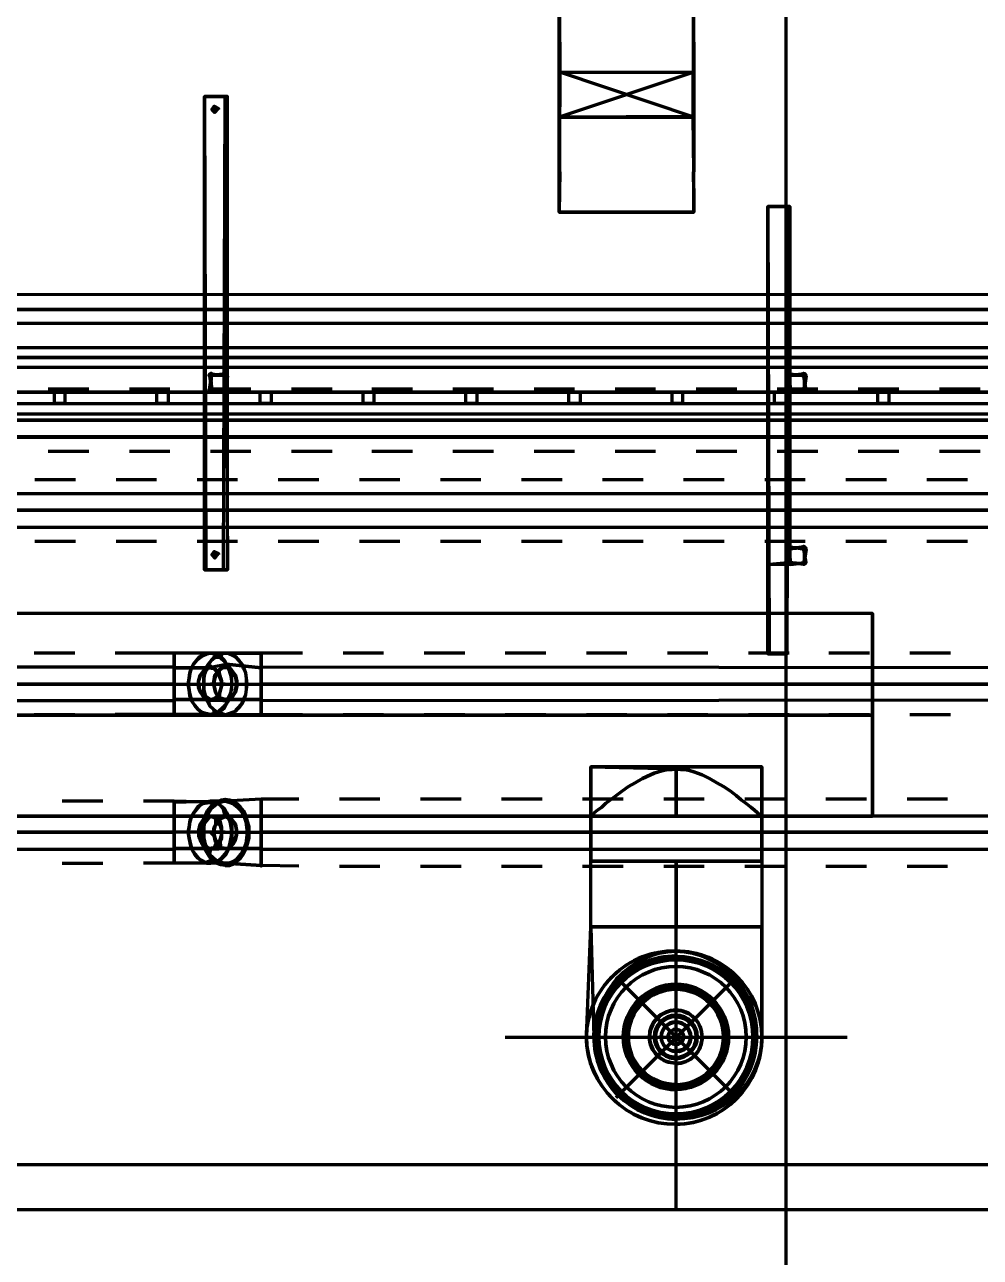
# Model space of a CAD drawing. Extents: x 0 to 1153, y 0 to 816.
# Drawn here: x 434.04 to 447.76, y 555.69 to 573.39 of the extents above; entities that cross this region are included whole.
import ezdxf

# ---------------------------------------------------------------- set-up
doc = ezdxf.new("R2010")
doc.units = 0
doc.header["$MEASUREMENT"] = 0
for name, color, linetype in [('Arch', 7, 'Continuous'), ('EQUIPMENTS', 7, 'Continuous'), ('Hatch', 7, 'Continuous'), ('HVAC', 7, 'Continuous'), ('PIPE', 7, 'Continuous')]:
    doc.layers.add(name, color=color, linetype=linetype)

msp = doc.modelspace()

# ---------------------------------------------------------------- linework, layer by layer
at = {"layer": 'Arch', "color": 11, "linetype": 'Continuous', "lineweight": 211}
msp.add_line((444.976, 361.77), (444.976, 717.391), dxfattribs=at)
at = {"layer": 'EQUIPMENTS', "color": 251, "linetype": 'Continuous', "lineweight": 211}
for p, q in [((645.329, 557.022), (113.961, 557.022)), ((645.329, 556.376), (113.961, 556.376))]:
    msp.add_line(p, q, dxfattribs=at)
at = {"layer": 'Hatch', "color": 5, "linetype": 'Continuous', "lineweight": 211}
msp.add_line((477.414, 567.796), (113.961, 567.796), dxfattribs=at)
for points in [[(441.727, 572.707), (441.717, 572.061), (443.653, 572.061), (443.653, 572.707), (443.653, 572.061), (441.717, 572.061), (441.727, 572.707), (441.717, 572.061), (443.643, 572.071), (441.717, 572.061), (441.727, 572.707), (441.717, 572.061), (443.643, 572.071), (443.653, 572.707), (443.653, 572.061), (441.727, 572.707), (441.717, 573.871), (441.717, 572.061), (441.717, 574.453), (441.727, 572.707), (443.653, 572.707), (443.643, 573.871), (443.653, 572.061), (443.643, 574.453), (443.653, 572.707), (443.653, 571.278), (443.643, 572.071), (441.717, 572.061), (441.717, 571.278), (441.727, 572.707), (441.717, 570.696), (441.717, 572.061), (443.643, 572.071), (443.653, 570.696), (443.653, 572.707), (441.717, 572.061)], [(443.643, 572.071), (443.643, 572.707), (443.643, 572.707)], [(441.727, 571.278), (441.717, 570.696), (441.717, 571.278)], [(443.643, 571.278), (443.653, 570.696), (443.653, 571.278)], [(441.717, 570.696), (443.653, 570.696), (441.717, 570.696)]]:
    msp.add_lwpolyline(points, dxfattribs=at)
at = {"layer": 'Hatch', "color": 3, "linetype": 'Continuous', "lineweight": 211}
for points in [[(436.901, 565.563), (436.626, 565.563), (436.954, 565.563), (436.626, 565.563), (436.901, 565.563), (436.922, 572.357), (436.954, 565.563), (436.954, 572.357), (436.626, 572.357), (436.626, 565.563), (436.626, 572.357), (436.647, 565.563)], [(436.901, 572.357), (436.626, 572.357), (436.901, 572.357), (436.954, 572.357), (436.647, 572.357)], [(436.732, 572.172), (436.764, 572.217), (436.825, 572.187), (436.732, 572.172), (436.776, 572.125), (436.825, 572.187), (436.732, 572.172), (436.764, 572.217), (436.825, 572.187), (436.827, 572.176)], [(444.987, 564.356), (444.712, 564.356), (444.987, 564.356), (444.712, 564.356), (444.987, 564.356), (445.008, 570.78), (444.987, 564.356), (445.029, 570.78), (445.029, 565.637), (444.733, 565.637), (444.712, 570.78), (444.712, 565.637), (444.712, 570.78), (444.712, 564.356), (444.712, 570.78), (444.733, 564.356)], [(436.732, 565.78), (436.764, 565.825), (436.825, 565.795), (436.732, 565.78), (436.776, 565.732), (436.825, 565.795), (436.732, 565.78), (436.764, 565.825), (436.825, 565.795), (436.827, 565.784)], [(444.733, 565.637), (444.998, 565.665), (444.733, 565.637), (444.998, 565.665), (444.998, 565.665)]]:
    msp.add_lwpolyline(points, dxfattribs=at)
for points in [[(444.987, 570.78), (444.733, 570.78), (445.008, 570.78), (445.029, 570.78), (444.712, 570.78), (444.987, 570.78), (444.733, 570.78), (445.008, 570.78), (445.029, 570.78), (444.712, 570.78), (445.008, 570.78), (445.008, 565.637)], [(436.711, 568.351), (436.723, 568.367), (436.725, 568.367), (436.69, 568.351), (436.697, 568.373), (436.718, 568.387), (436.724, 568.388), (436.711, 568.351), (436.714, 568.361), (436.723, 568.367), (436.725, 568.367), (436.69, 568.351), (436.697, 568.373), (436.727, 568.388)], [(436.917, 568.367), (436.932, 568.356), (436.933, 568.353), (436.917, 568.388), (436.939, 568.381), (436.953, 568.36), (436.954, 568.354), (436.917, 568.367), (436.926, 568.364), (436.932, 568.356), (436.933, 568.353), (436.917, 568.388), (436.939, 568.381), (436.953, 568.36), (436.954, 568.354), (436.711, 568.346), (436.732, 568.134), (436.944, 568.145), (436.954, 568.346), (436.922, 568.113), (436.7, 568.145), (436.732, 568.378), (436.944, 568.346), (436.922, 568.134), (436.711, 568.145), (436.732, 568.357), (436.922, 568.378), (436.7, 568.346), (436.732, 568.113), (436.954, 568.145)], [(445.225, 568.367), (445.24, 568.356), (445.241, 568.353), (445.225, 568.388), (445.247, 568.381), (445.261, 568.36), (445.262, 568.354), (445.225, 568.367), (445.234, 568.364), (445.24, 568.356), (445.241, 568.353), (445.225, 568.388), (445.247, 568.381), (445.261, 568.36), (445.262, 568.354), (445.019, 568.346), (445.04, 568.134), (445.241, 568.145), (445.262, 568.346), (445.23, 568.113), (444.997, 568.145), (445.04, 568.378), (445.241, 568.346), (445.23, 568.134), (445.019, 568.145), (445.04, 568.357), (445.23, 568.378), (444.997, 568.346), (445.04, 568.113), (445.262, 568.145)], [(445.019, 568.351), (445.031, 568.367), (445.033, 568.367), (444.997, 568.351), (445.005, 568.373), (445.026, 568.387), (445.031, 568.388), (445.019, 568.351), (445.022, 568.361), (445.031, 568.367), (445.033, 568.367), (444.997, 568.351), (445.005, 568.373), (445.034, 568.388)], [(436.727, 568.134), (436.711, 568.145), (436.711, 568.149), (436.727, 568.113), (436.705, 568.12), (436.691, 568.139), (436.69, 568.147), (436.727, 568.134), (436.717, 568.138), (436.711, 568.145), (436.711, 568.149), (436.727, 568.113), (436.705, 568.12), (436.69, 568.15)], [(436.933, 568.15), (436.922, 568.135), (436.918, 568.135), (436.954, 568.15), (436.947, 568.129), (436.926, 568.114), (436.92, 568.113), (436.933, 568.15), (436.93, 568.141), (436.922, 568.135), (436.918, 568.135), (436.954, 568.15), (436.947, 568.129), (436.917, 568.113)], [(445.034, 568.134), (445.019, 568.147), (445.019, 568.149), (445.034, 568.113), (445.013, 568.12), (444.999, 568.139), (444.998, 568.147), (445.034, 568.134), (445.025, 568.138), (445.019, 568.147), (445.019, 568.149), (445.034, 568.113), (445.013, 568.12), (444.997, 568.15)], [(445.241, 568.15), (445.229, 568.135), (445.226, 568.135), (445.262, 568.15), (445.255, 568.129), (445.234, 568.114), (445.228, 568.113), (445.241, 568.15), (445.238, 568.141), (445.229, 568.135), (445.226, 568.135), (445.262, 568.15), (445.255, 568.129), (445.225, 568.113)], [(445.225, 565.88), (445.24, 565.869), (445.241, 565.866), (445.225, 565.901), (445.247, 565.894), (445.26, 565.876), (445.262, 565.867), (445.225, 565.88), (445.234, 565.877), (445.24, 565.869), (445.241, 565.866), (445.225, 565.901), (445.247, 565.894), (445.26, 565.876), (445.262, 565.867), (445.23, 565.88), (445.019, 565.859), (445.04, 565.647), (445.241, 565.669), (445.262, 565.859), (445.23, 565.637), (444.997, 565.669), (445.04, 565.891), (445.241, 565.859), (445.23, 565.647), (445.019, 565.669), (445.04, 565.88), (445.23, 565.891), (444.997, 565.859), (445.04, 565.637), (445.262, 565.669)], [(445.019, 565.864), (445.031, 565.88), (445.033, 565.88), (444.997, 565.864), (445.005, 565.886), (445.026, 565.9), (445.031, 565.901), (445.019, 565.864), (445.022, 565.874), (445.031, 565.88), (445.033, 565.88), (444.997, 565.864), (445.005, 565.886), (445.034, 565.901)], [(445.241, 565.674), (445.229, 565.658), (445.226, 565.658), (445.262, 565.674), (445.255, 565.652), (445.234, 565.638), (445.228, 565.637), (445.241, 565.674), (445.238, 565.664), (445.229, 565.658), (445.226, 565.658), (445.262, 565.674), (445.255, 565.652), (445.225, 565.637)]]:
    msp.add_lwpolyline(points, close=True, dxfattribs=at)
at = {"layer": 'Hatch', "color": 5, "linetype": 'Continuous', "lineweight": 211}
for points in [[(113.961, 568.113), (477.414, 568.113), (477.414, 567.468), (477.414, 568.113), (477.414, 567.468), (113.961, 567.468), (477.414, 567.468), (477.414, 568.113), (113.961, 568.113), (477.414, 568.113)], [(434.467, 567.955), (434.626, 567.955), (434.626, 568.113), (434.467, 568.113), (434.467, 567.955), (434.626, 567.955), (434.626, 568.113), (434.467, 568.113)], [(435.938, 567.955), (436.107, 567.955), (436.107, 568.113), (435.938, 568.113), (435.938, 567.955), (436.107, 567.955), (436.107, 568.113), (435.938, 568.113)], [(437.42, 567.955), (437.589, 567.955), (437.589, 568.113), (437.42, 568.113), (437.42, 567.955), (437.589, 567.955), (437.589, 568.113), (437.42, 568.113)], [(438.901, 567.955), (439.06, 567.955), (439.06, 568.113), (438.901, 568.113), (438.901, 567.955), (439.06, 567.955), (439.06, 568.113), (438.901, 568.113)], [(440.372, 567.955), (440.542, 567.955), (440.542, 568.113), (440.372, 568.113), (440.372, 567.955), (440.542, 567.955), (440.542, 568.113), (440.372, 568.113)], [(441.854, 567.955), (442.024, 567.955), (442.024, 568.113), (441.854, 568.113), (441.854, 567.955), (442.024, 567.955), (442.024, 568.113), (441.854, 568.113)], [(443.336, 567.955), (443.495, 567.955), (443.495, 568.113), (443.336, 568.113), (443.336, 567.955), (443.495, 567.955), (443.495, 568.113), (443.336, 568.113)], [(444.807, 567.955), (444.976, 567.955), (444.976, 568.113), (444.807, 568.113), (444.807, 567.955), (444.976, 567.955), (444.976, 568.113), (444.807, 568.113)], [(446.289, 567.955), (446.458, 567.955), (446.458, 568.113), (446.289, 568.113), (446.289, 567.955), (446.458, 567.955), (446.458, 568.113), (446.289, 568.113)], [(477.414, 567.468), (478.388, 567.468), (477.414, 567.468), (477.414, 567.637), (477.414, 567.468), (113.961, 567.468)]]:
    msp.add_lwpolyline(points, close=True, dxfattribs=at)
for p in [(441.717, 572.707), (441.727, 572.707), (443.643, 572.707), (443.653, 572.707), (441.727, 572.071), (443.643, 572.071), (441.717, 572.061), (443.653, 572.061)]:
    msp.add_point(p, dxfattribs=at)
at = {"layer": 'HVAC', "color": 6, "linetype": 'Continuous', "lineweight": 211}
for p, q in [((443.399, 556.398), (443.399, 561.308)), ((442.531, 559.721), (444.267, 557.985)), ((444.267, 559.721), (442.531, 557.985)), ((440.944, 558.853), (445.855, 558.853))]:
    msp.add_line(p, q, dxfattribs=at)
for points in [[(446.215, 564.938), (446.215, 562.028), (446.215, 564.938), (391.118, 564.938), (387.234, 565.256), (337.968, 565.256), (337.968, 561.7), (387.234, 561.7), (391.118, 562.028), (446.215, 562.028)], [(446.215, 563.478), (391.118, 563.478), (446.215, 563.478)], [(443.399, 562.737), (443.399, 562.028), (443.399, 562.737)], [(444.627, 562.028), (444.563, 562.081), (444.521, 562.113)], [(443.399, 558.853), (443.399, 560.44)], [(443.696, 558.858), (443.692, 558.809), (443.695, 558.833)]]:
    msp.add_lwpolyline(points, dxfattribs=at)
for points in [[(442.108, 558.858, 0.414207), (443.394, 557.604, -0.414197), (442.108, 558.858, -0.414202), (443.394, 560.091, 0.414198), (442.108, 558.858, 0.414212), (443.394, 557.604, 0.414219), (444.627, 558.858, 0.41422), (443.394, 560.091, -0.414202), (444.627, 558.858, -0.414207), (443.394, 557.604, 0.414211), (444.627, 558.858, 0.414212), (443.394, 560.091, 0.414214), (442.108, 558.858), (442.172, 560.44), (442.214, 558.858, -0.414203), (443.394, 560.017, 0.414217), (442.214, 558.858, 0.414222), (443.394, 557.678, -0.414222), (442.235, 558.858, 0.414229), (443.394, 557.742, -0.414231), (442.278, 558.858, -0.414218), (443.394, 559.964, 0.414207), (442.288, 558.858, 0.414207), (443.394, 557.731, -0.414212), (442.267, 558.858, -0.4142), (443.394, 559.964, 0.414207), (442.288, 558.858, 0.414207), (443.394, 557.752, -0.414207), (442.288, 558.858, -0.414207), (443.394, 559.964, -0.414207), (444.5, 558.858, -0.414207), (443.394, 557.752, -0.414207), (442.288, 558.858, -0.414207), (443.394, 559.964, 0.414207), (442.288, 558.858, 0.414207), (443.394, 557.752, 0.414207), (444.5, 558.858, 0.414207), (443.394, 559.985, -0.414201), (444.521, 558.858, -0.414214), (443.394, 557.71, -0.414234), (442.246, 558.858, -0.414207), (443.394, 560.091, -0.414176), (444.553, 558.858, 0.414211), (443.394, 560.091, -0.414176), (444.627, 558.858, -0.414195), (443.394, 557.678, 0.414195), (444.553, 558.858, -0.414223), (443.394, 557.742, 0.414224), (444.511, 558.858, 0.414212), (443.394, 559.964, -0.414207), (444.5, 558.858, -0.414207), (443.394, 557.731, 0.414214), (444.521, 558.858, 0.414201), (443.394, 559.964, -0.414207), (444.5, 558.858, -0.414207), (443.394, 557.752, 0.414207), (444.5, 558.858, 0.414207), (443.394, 559.964, -0.414207), (444.5, 558.858, -0.414207), (443.394, 557.71, 0.414207), (444.542, 558.858, 0.41418), (443.394, 560.091, 0.414203), (442.108, 558.858), (442.172, 560.44), (442.172, 561.382), (442.172, 562.028), (442.172, 562.737), (442.172, 562.028), (442.172, 561.382), (442.172, 562.028), (442.172, 562.737), (442.172, 562.028), (444.627, 562.028), (444.627, 562.737), (444.627, 562.028), (444.627, 561.382), (444.627, 560.44), (444.627, 558.858, -0.414218), (443.394, 557.604, -0.41423), (442.108, 558.858, -0.414218), (443.394, 560.091, -0.414205), (444.627, 558.858, -0.414218), (443.394, 557.604, -0.41423), (442.108, 558.858, -0.414218), (443.394, 560.091, -0.414205), (444.627, 558.858), (444.627, 560.44), (444.627, 558.858, -0.414218), (443.394, 557.604, -0.41423), (442.108, 558.858, -0.414218), (443.394, 560.091, -0.414205), (444.627, 558.858, -0.414218), (443.394, 557.604, -0.41423), (442.108, 558.858, -0.414218), (443.394, 560.091, -0.414205), (444.627, 558.858)], [(443.394, 558.652), (443.329, 558.662), (443.272, 558.692), (443.227, 558.736), (443.198, 558.793), (443.188, 558.858), (443.198, 558.923), (443.227, 558.98), (443.272, 559.025), (443.329, 559.054), (443.394, 559.075), (443.459, 559.054), (443.516, 559.025), (443.569, 558.967), (443.611, 558.858), (443.584, 558.778), (443.551, 558.724), (443.489, 558.675), (443.394, 558.652), (443.489, 558.675), (443.551, 558.724), (443.584, 558.778), (443.611, 558.858), (443.6, 558.79), (443.569, 558.73), (443.508, 558.674), (443.446, 558.648), (443.394, 558.652), (443.446, 558.648), (443.508, 558.674), (443.569, 558.73), (443.6, 558.79), (443.611, 558.858), (443.611, 558.858), (443.569, 558.967), (443.516, 559.025), (443.459, 559.054), (443.394, 559.075, 0.414159), (443.178, 558.858, 0.41416), (443.394, 558.652), (443.478, 558.658), (443.535, 558.693), (443.578, 558.744), (443.611, 558.858), (443.611, 558.858, 0.414158), (443.394, 559.075)]]:
    msp.add_lwpolyline(points, format="xyb", dxfattribs=at)
for points in [[(443.399, 561.382), (444.627, 561.382), (442.172, 561.382), (443.399, 561.382), (444.627, 561.382), (442.172, 561.382), (443.399, 561.382), (444.627, 561.382), (442.172, 561.382), (444.627, 561.382), (444.627, 562.028), (444.627, 562.737), (444.627, 562.028), (444.627, 561.382), (442.172, 561.382), (443.399, 561.382), (443.399, 560.44)], [(444.627, 562.737), (442.172, 562.737), (443.399, 562.737), (444.627, 562.737), (442.172, 562.737), (443.399, 562.737), (444.627, 562.737), (442.172, 562.737), (443.399, 562.705), (443.336, 562.695), (443.272, 562.695), (443.209, 562.684), (443.145, 562.663), (443.082, 562.642), (443.029, 562.621), (442.913, 562.568), (442.807, 562.504), (442.711, 562.451), (442.627, 562.388), (442.457, 562.261), (442.383, 562.208), (442.33, 562.155), (442.267, 562.113), (442.225, 562.081), (442.214, 562.06), (442.172, 562.028), (442.214, 562.06), (442.225, 562.081), (442.267, 562.113), (442.33, 562.155), (442.383, 562.208), (442.457, 562.261), (442.627, 562.388), (442.711, 562.451), (442.807, 562.504), (442.913, 562.568), (443.029, 562.621), (443.082, 562.642), (443.145, 562.663), (443.209, 562.684), (443.272, 562.695), (443.336, 562.695), (443.399, 562.705), (443.463, 562.695), (443.526, 562.695), (443.59, 562.684), (443.653, 562.663), (443.706, 562.642), (443.77, 562.621), (443.876, 562.568), (443.981, 562.504), (444.077, 562.451), (444.172, 562.388), (444.257, 562.324), (444.331, 562.261), (444.405, 562.208), (444.468, 562.155), (444.521, 562.113), (444.563, 562.081), (444.616, 562.028), (444.616, 562.028), (444.521, 562.113), (444.468, 562.155), (444.405, 562.208), (444.331, 562.261), (444.257, 562.324), (444.172, 562.388), (444.077, 562.451), (443.981, 562.504), (443.876, 562.568), (443.77, 562.621), (443.706, 562.642), (443.653, 562.663), (443.59, 562.684), (443.526, 562.695), (443.463, 562.695), (443.399, 562.737), (444.627, 562.737), (442.172, 562.737), (443.399, 562.737)], [(442.172, 560.44), (444.627, 560.44), (442.172, 560.44), (444.627, 560.44), (442.172, 560.44), (444.627, 560.44), (442.172, 560.44), (444.627, 560.44)], [(443.394, 558.747), (443.343, 558.759), (443.304, 558.793), (443.284, 558.84), (443.289, 558.893), (443.315, 558.937), (443.359, 558.964), (443.412, 558.968), (443.46, 558.948), (443.496, 558.901), (443.505, 558.849), (443.484, 558.793), (443.445, 558.759), (443.403, 558.747), (443.429, 558.753), (443.484, 558.793), (443.505, 558.849), (443.496, 558.901), (443.445, 558.957), (443.394, 558.969), (443.445, 558.957), (443.484, 558.924), (443.504, 558.876), (443.499, 558.823), (443.473, 558.78), (443.429, 558.753), (443.376, 558.749), (443.328, 558.768), (443.292, 558.815), (443.283, 558.867), (443.304, 558.924), (443.343, 558.957), (443.385, 558.969), (443.359, 558.964), (443.304, 558.924), (443.283, 558.867), (443.292, 558.815), (443.343, 558.759), (443.394, 558.747), (443.343, 558.759), (443.304, 558.793), (443.284, 558.84), (443.289, 558.893), (443.315, 558.937), (443.359, 558.964), (443.412, 558.968), (443.46, 558.948), (443.493, 558.909), (443.505, 558.858), (443.493, 558.807), (443.46, 558.768), (443.412, 558.749), (443.359, 558.753), (443.315, 558.78), (443.289, 558.823), (443.284, 558.876), (443.304, 558.924), (443.343, 558.957), (443.394, 558.969), (443.445, 558.957), (443.484, 558.924), (443.504, 558.876), (443.499, 558.823), (443.473, 558.78), (443.394, 558.747)]]:
    msp.add_lwpolyline(points, close=True, dxfattribs=at)
for points in [[(442.288, 558.858, 0.414207), (443.394, 557.752, 0.414207), (444.5, 558.858, 0.414207), (443.394, 559.964, 0.414207), (442.288, 558.858, 0.414207), (443.394, 557.731, -0.414212), (442.288, 558.858, -0.414207), (443.394, 559.985, 0.4142)], [(442.383, 558.858, 0.414206), (443.394, 557.847, -0.414206), (442.383, 558.858, -0.414206), (443.394, 559.869, 0.414206)], [(444.405, 558.858, 0.414206), (443.394, 559.869, -0.414206), (444.405, 558.858, -0.414206), (443.394, 557.847, 0.414206)], [(442.637, 558.858, 0.414274), (443.394, 558.101, -0.414274), (442.637, 558.858, -0.414245), (443.394, 559.615, 0.414245)], [(444.087, 558.858, 0.414172), (443.394, 559.551, 0.414204), (442.701, 558.858, 0.414224), (443.394, 558.165, 0.414192), (444.108, 558.858, 0.414205), (443.394, 559.573, 0.414205), (442.68, 558.858, 0.414236), (443.394, 558.144, -0.414236), (442.68, 558.858, -0.414205), (443.394, 559.562, 0.414209), (442.69, 558.858, 0.414209), (443.394, 558.176, 0.414244), (444.077, 558.858, 0.414247), (443.394, 559.541, -0.414247), (444.077, 558.858, -0.414244), (443.394, 558.144, 0.414236), (444.151, 558.858, 0.414204), (443.394, 559.615, -0.414204), (444.151, 558.858, -0.414233), (443.394, 558.101, 0.414233), (444.108, 558.858, 0.414205), (443.394, 559.562, -0.414209), (444.108, 558.858, -0.414236), (443.394, 558.154, 0.414209)], [(442.711, 558.858, 0.414219), (443.394, 558.176, -0.414219), (442.711, 558.858, -0.414222), (443.394, 559.541, 0.414222)], [(443.77, 558.858, 0.414287), (443.394, 559.234, 0.414241), (443.019, 558.858, 0.414237), (443.394, 558.483, -0.414237), (443.019, 558.858, -0.414241), (443.394, 559.245, 0.414209), (443.008, 558.858, 0.414268), (443.394, 558.483, 0.414282), (443.77, 558.858, 0.414287), (443.394, 559.244, -0.41413), (443.77, 558.858, -0.414282), (443.394, 558.472, 0.414187)], [(443.394, 559.149, -0.414157), (443.692, 558.809), (443.672, 558.741), (443.637, 558.68), (443.59, 558.629), (443.533, 558.59), (443.467, 558.565), (443.419, 558.558), (443.394, 558.566, -0.414253), (443.102, 558.858, -0.414204), (443.394, 559.15, 0.414204), (443.102, 558.858, 0.414253), (443.394, 558.566, -0.414253), (443.102, 558.858, -0.414204), (443.394, 559.17, 0.414179), (443.082, 558.858, 0.414228), (443.394, 558.567, 0.414204), (443.706, 558.858, 0.414178), (443.394, 559.17, 0.414179), (443.082, 558.858, 0.414228), (443.394, 558.546, 0.414228), (443.685, 558.858, 0.414157), (443.394, 559.16, 0.414165), (443.093, 558.858, 0.414188), (443.394, 558.567, 0.414204), (443.685, 558.858, 0.414157), (443.394, 559.17, -0.414178), (443.685, 558.858, -0.414204), (443.394, 558.546, 0.414228), (443.696, 558.858, 0.414165)]]:
    msp.add_lwpolyline(points, format="xyb", close=True, dxfattribs=at)
msp.add_circle((443.395, 558.858), 1.159, dxfattribs=at)
msp.add_point((443.399, 558.853), dxfattribs=at)
msp.add_point((443.399, 558.853), dxfattribs=at)
msp.add_point((443.399, 558.853), dxfattribs=at)
msp.add_point((443.399, 558.853), dxfattribs=at)
msp.add_point((443.399, 558.853), dxfattribs=at)
msp.add_point((443.399, 558.853), dxfattribs=at)
at = {"layer": 'PIPE', "color": 152, "linetype": 'Continuous', "lineweight": 211}
for p, q in [((434.964, 568.156), (434.382, 568.156)), ((436.129, 568.156), (435.547, 568.156)), ((437.293, 568.156), (436.711, 568.156)), ((438.457, 568.156), (437.875, 568.156)), ((439.611, 568.156), (439.028, 568.156)), ((440.775, 568.156), (440.193, 568.156)), ((441.939, 568.156), (441.357, 568.156)), ((443.103, 568.156), (442.521, 568.156)), ((444.267, 568.156), (443.685, 568.156)), ((445.431, 568.156), (444.849, 568.156)), ((446.595, 568.156), (446.013, 568.156)), ((447.76, 568.156), (447.178, 568.156)), ((434.382, 567.267), (434.964, 567.267)), ((435.547, 567.267), (436.129, 567.267)), ((436.711, 567.267), (437.293, 567.267)), ((437.875, 567.267), (438.457, 567.267)), ((439.028, 567.267), (439.611, 567.267)), ((440.193, 567.267), (440.775, 567.267)), ((441.357, 567.267), (441.939, 567.267)), ((442.521, 567.267), (443.103, 567.267)), ((443.685, 567.267), (444.267, 567.267)), ((444.849, 567.267), (445.431, 567.267)), ((446.013, 567.267), (446.595, 567.267)), ((447.178, 567.267), (447.76, 567.267))]:
    msp.add_line(p, q, dxfattribs=at)
at = {"layer": 'PIPE', "color": 171, "linetype": 'Continuous', "lineweight": 211}
for p, q in [((434.774, 566.854), (434.192, 566.854)), ((435.938, 566.854), (435.356, 566.854)), ((437.102, 566.854), (436.52, 566.854)), ((438.266, 566.854), (437.684, 566.854)), ((439.431, 566.854), (438.849, 566.854)), ((440.595, 566.854), (440.013, 566.854)), ((441.759, 566.854), (441.177, 566.854)), ((442.923, 566.854), (442.341, 566.854)), ((444.087, 566.854), (443.505, 566.854)), ((445.251, 566.854), (444.669, 566.854)), ((446.416, 566.854), (445.833, 566.854)), ((447.58, 566.854), (446.998, 566.854)), ((434.192, 565.975), (434.774, 565.975)), ((435.356, 565.975), (435.938, 565.975)), ((436.52, 565.975), (437.102, 565.975)), ((437.684, 565.975), (438.266, 565.975)), ((438.849, 565.975), (439.431, 565.975)), ((440.013, 565.975), (440.595, 565.975)), ((441.177, 565.975), (441.759, 565.975)), ((442.341, 565.975), (442.923, 565.975)), ((443.505, 565.975), (444.087, 565.975)), ((444.669, 565.975), (445.251, 565.975)), ((445.833, 565.975), (446.416, 565.975)), ((446.998, 565.975), (447.58, 565.975))]:
    msp.add_line(p, q, dxfattribs=at)
at = {"layer": 'PIPE', "color": 4, "linetype": 'Continuous', "lineweight": 211}
for p, q in [((434.763, 564.367), (434.181, 564.367)), ((436.552, 564.303), (436.51, 564.261)), ((436.817, 564.335), (436.774, 564.303)), ((437.123, 564.261), (437.081, 564.303)), ((439.198, 564.367), (438.616, 564.367)), ((440.362, 564.367), (439.78, 564.367)), ((441.526, 564.367), (440.944, 564.367)), ((442.69, 564.367), (442.108, 564.367)), ((443.854, 564.367), (443.272, 564.367)), ((445.019, 564.367), (444.437, 564.367)), ((446.172, 564.367), (445.59, 564.367)), ((447.336, 564.367), (446.754, 564.367)), ((436.795, 564.134), (436.764, 564.145)), ((437.441, 564.166), (437.441, 563.689)), ((436.848, 564.049), (436.838, 564.081)), ((436.922, 563.922), (437.441, 563.922)), ((436.795, 563.721), (436.817, 563.742)), ((436.859, 563.552), (436.901, 563.594)), ((437.081, 563.552), (437.123, 563.594)), ((434.181, 563.488), (434.763, 563.488)), ((438.616, 563.488), (439.198, 563.488)), ((439.78, 563.488), (440.362, 563.488)), ((440.944, 563.488), (441.526, 563.488)), ((442.108, 563.488), (442.69, 563.488)), ((443.272, 563.488), (443.854, 563.488)), ((444.437, 563.488), (445.019, 563.488)), ((445.59, 563.488), (446.172, 563.488)), ((446.754, 563.488), (447.336, 563.488))]:
    msp.add_line(p, q, dxfattribs=at)
at = {"layer": 'PIPE', "color": 3, "linetype": 'Continuous', "lineweight": 211}
for p, q in [((436.817, 564.335), (436.774, 564.303)), ((437.123, 564.261), (437.081, 564.303)), ((436.732, 564.155), (436.764, 564.145)), ((436.541, 563.922), (436.541, 563.965)), ((436.764, 563.965), (436.764, 563.891)), ((436.859, 564.007), (436.869, 563.965)), ((436.573, 563.795), (436.552, 563.838)), ((436.795, 563.774), (436.838, 563.732)), ((436.647, 563.711), (436.615, 563.732)), ((436.859, 563.552), (436.901, 563.594)), ((436.891, 563.7), (436.922, 563.7)), ((437.081, 563.552), (437.123, 563.594)), ((436.552, 561.869), (436.563, 561.911)), ((436.552, 561.7), (436.552, 561.742)), ((436.615, 561.605), (436.594, 561.626)), ((436.785, 561.679), (436.795, 561.647)), ((436.859, 561.414), (436.901, 561.456))]:
    msp.add_line(p, q, dxfattribs=at)
at = {"layer": 'PIPE', "color": 220, "linetype": 'Continuous', "lineweight": 211}
for p, q in [((435.165, 562.24), (434.583, 562.24)), ((437.145, 562.155), (437.092, 562.208)), ((439.145, 562.271), (438.563, 562.271)), ((440.309, 562.271), (439.727, 562.271)), ((441.473, 562.271), (440.891, 562.271)), ((442.637, 562.271), (442.055, 562.271)), ((443.802, 562.271), (443.219, 562.271)), ((444.966, 562.271), (444.384, 562.271)), ((446.13, 562.271), (445.548, 562.271)), ((447.294, 562.271), (446.712, 562.271)), ((434.583, 561.351), (435.165, 561.351)), ((438.563, 561.308), (439.145, 561.308)), ((439.727, 561.308), (440.309, 561.308)), ((440.891, 561.308), (441.473, 561.308)), ((442.055, 561.308), (442.637, 561.308)), ((443.219, 561.308), (443.802, 561.308)), ((444.384, 561.308), (444.966, 561.308)), ((445.548, 561.308), (446.13, 561.308)), ((446.712, 561.308), (447.294, 561.308))]:
    msp.add_line(p, q, dxfattribs=at)
at = {"layer": 'PIPE', "color": 200, "linetype": 'Continuous', "lineweight": 211}
for p, q in [((436.647, 562.017), (436.605, 561.975)), ((437.441, 562.028), (437.441, 561.552)), ((436.838, 561.943), (436.817, 561.975)), ((436.922, 561.795), (437.441, 561.795)), ((437.007, 561.583), (437.028, 561.615))]:
    msp.add_line(p, q, dxfattribs=at)
at = {"layer": 'PIPE', "color": 3, "linetype": 'Continuous', "lineweight": 211}
msp.add_lwpolyline([(113.961, 569.489), (480.96, 569.521), (481.076, 569.489), (481.452, 569.5, -0.414281), (481.648, 569.304, 0.414281), (481.405, 569.494), (481.349, 569.47), (481.294, 569.42), (481.266, 569.366), (481.256, 569.304, 0.414185), (481.457, 569.098), (481.076, 569.076), (480.96, 569.098), (113.961, 569.098)], format="xyb", dxfattribs=at)
for points in [[(481.457, 568.791), (481.457, 566.663), (481.457, 568.791), (481.457, 569.299), (480.96, 569.299), (113.961, 569.299), (480.96, 569.299)], [(113.961, 568.473), (480.504, 568.473), (480.504, 568.748), (480.61, 568.78), (480.504, 568.748), (113.961, 568.748)], [(113.961, 568.611), (480.504, 568.611), (113.961, 568.611)], [(436.192, 563.488), (436.711, 563.488), (436.806, 563.52), (436.859, 563.488), (436.975, 563.488), (437.028, 563.51), (437.123, 563.584), (437.166, 563.637), (437.197, 563.7), (437.219, 563.774), (437.229, 563.848), (437.24, 563.922), (437.229, 564.007), (437.219, 564.081), (437.197, 564.145), (437.166, 564.208), (437.081, 564.314), (437.028, 564.346), (436.975, 564.367), (436.869, 564.367), (436.817, 564.346), (436.764, 564.314), (436.679, 564.208), (436.626, 564.134), (436.679, 564.155), (436.764, 564.145), (436.838, 564.081), (436.869, 563.965), (436.869, 563.891), (436.848, 563.806), (436.817, 563.742), (436.732, 563.689), (436.668, 563.679), (436.7, 563.615), (436.753, 563.562), (436.764, 563.488), (436.859, 563.541), (436.912, 563.584), (436.944, 563.637), (436.986, 563.7), (436.996, 563.774), (437.018, 563.848), (437.018, 564.007), (437.028, 564.102), (436.975, 564.145), (436.944, 564.208), (436.869, 564.145), (436.817, 564.102), (436.774, 564.049), (436.753, 563.922), (436.785, 563.795), (436.827, 563.732), (436.891, 563.689), (436.954, 563.689), (437.028, 563.742), (437.07, 563.806), (437.092, 563.891), (437.092, 563.965), (437.07, 564.049), (437.007, 564.134), (436.944, 564.208), (437.441, 564.155), (436.944, 564.208), (437.441, 564.155), (436.944, 564.208), (436.838, 564.134), (436.838, 564.081), (436.764, 564.145), (436.711, 564.166), (436.626, 564.134), (436.563, 564.049), (436.541, 563.965), (436.541, 563.88), (436.573, 563.795), (436.615, 563.732), (436.711, 563.7), (436.192, 563.7), (436.192, 564.155), (436.192, 563.7), (436.192, 564.155), (436.711, 564.155), (436.192, 564.155), (436.711, 564.155), (436.192, 564.155), (436.192, 563.7), (436.711, 563.7), (436.637, 563.753), (436.615, 563.838), (436.615, 564.007), (436.626, 564.081), (436.563, 564.049), (436.541, 563.965), (436.552, 563.838), (436.615, 563.732), (436.711, 563.7), (436.764, 563.711), (436.817, 563.753), (436.848, 563.806), (436.869, 563.891), (436.869, 563.965), (436.827, 564.07), (436.764, 564.145), (436.679, 564.155), (436.626, 564.081), (436.563, 564.039), (436.541, 563.965), (436.552, 563.838), (436.615, 563.732), (436.711, 563.7), (436.764, 563.711), (436.817, 563.753), (436.848, 563.806), (436.869, 563.891), (436.869, 563.965), (436.827, 564.07), (436.838, 564.123), (436.891, 564.155), (436.944, 564.208), (436.996, 564.081), (437.007, 564.007), (437.018, 563.922), (437.007, 563.848), (436.996, 563.774), (436.975, 563.7), (436.944, 563.647), (436.901, 563.594), (436.817, 563.52), (436.764, 563.499), (436.711, 563.488), (436.647, 563.488), (436.584, 563.52), (436.531, 563.562), (436.488, 563.615), (436.446, 563.679), (436.414, 563.753), (436.404, 563.838), (436.393, 563.922), (436.404, 564.007), (436.414, 564.081), (436.436, 564.145), (436.467, 564.208), (436.552, 564.314), (436.605, 564.346), (436.658, 564.367), (436.764, 564.367), (436.817, 564.346), (436.901, 564.261), (436.944, 564.208), (436.975, 564.145), (436.996, 564.081), (437.07, 564.039), (437.092, 563.922), (437.06, 563.795), (437.018, 563.732), (436.922, 563.7), (437.441, 563.7), (437.441, 564.155), (437.441, 563.7), (437.441, 564.155), (437.441, 563.7), (436.922, 563.7), (436.838, 563.732), (436.785, 563.806), (436.764, 563.891), (436.764, 563.965), (436.785, 564.039), (436.817, 564.102), (436.891, 564.155), (436.944, 564.208), (437.007, 564.123), (437.07, 564.039), (437.092, 563.922), (437.06, 563.795), (437.018, 563.732), (436.922, 563.7), (436.838, 563.732), (436.785, 563.806), (436.764, 563.891), (436.764, 563.965), (436.785, 564.039), (436.817, 564.102), (436.764, 564.145), (436.679, 564.155), (436.605, 564.102), (436.679, 564.155), (436.605, 564.102), (436.563, 564.039), (436.541, 563.965), (436.552, 563.838), (436.615, 563.732), (436.615, 563.838), (436.615, 563.922), (436.615, 564.007), (436.637, 564.081), (436.658, 564.145), (436.69, 564.208), (436.721, 564.261), (436.774, 564.303), (436.859, 564.314), (436.901, 564.261), (436.944, 564.208)], [(436.711, 563.488), (436.647, 563.499), (436.584, 563.52), (436.531, 563.562), (436.488, 563.615), (436.446, 563.679), (436.425, 563.764), (436.404, 563.838), (436.393, 563.922), (436.404, 564.007), (436.414, 564.081), (436.436, 564.145), (436.467, 564.208), (436.51, 564.261), (436.552, 564.303), (436.605, 564.335), (436.658, 564.356), (436.711, 564.367), (436.192, 564.367)], [(436.711, 564.367), (436.764, 564.356), (436.869, 564.356), (436.817, 564.335), (436.869, 564.356), (436.922, 564.367)], [(436.922, 563.488), (436.975, 563.499), (437.028, 563.52), (437.081, 563.541), (437.123, 563.594), (437.166, 563.647), (437.187, 563.711), (437.219, 563.774), (437.229, 563.848), (437.229, 564.007), (437.219, 564.081), (437.187, 564.145), (437.166, 564.208), (437.081, 564.303), (437.028, 564.335), (436.975, 564.356), (436.922, 564.367), (437.441, 564.367)], [(436.891, 564.155), (436.817, 564.102), (436.785, 564.039), (436.764, 563.965), (436.764, 563.891), (436.785, 563.806), (436.838, 563.732), (436.922, 563.7), (437.441, 563.7), (437.441, 564.155), (437.441, 563.7), (437.441, 564.155), (437.441, 563.7), (436.922, 563.7), (437.018, 563.732), (437.06, 563.795), (437.092, 563.922), (437.07, 564.039), (437.007, 564.123), (436.954, 564.155), (436.891, 564.155), (436.817, 564.102), (436.869, 563.965), (436.869, 563.891), (436.848, 563.806), (436.817, 563.753), (436.764, 563.711), (436.711, 563.7), (436.615, 563.732), (436.552, 563.838), (436.541, 563.965), (436.563, 564.039), (436.605, 564.102), (436.679, 564.155), (436.764, 564.145), (436.817, 564.102), (436.869, 563.965), (436.869, 563.891), (436.848, 563.806), (436.838, 563.732), (436.764, 563.711), (436.711, 563.7), (436.192, 563.7), (436.192, 564.155), (436.192, 563.7), (436.192, 564.155), (436.192, 563.7), (436.711, 563.7), (436.647, 563.711), (436.637, 563.764), (436.668, 563.679), (436.7, 563.615), (436.753, 563.562), (436.806, 563.52), (436.859, 563.499), (436.922, 563.488), (437.441, 563.488)], [(436.563, 564.039), (436.679, 564.155), (436.605, 564.102), (436.647, 564.145)], [(436.817, 564.102), (436.785, 564.039), (436.764, 563.965), (436.764, 563.891), (436.785, 563.806), (436.838, 563.732), (436.922, 563.7), (436.986, 563.711), (437.06, 563.795), (437.092, 563.922), (437.081, 564.007), (437.007, 564.123), (436.954, 564.155), (437.007, 564.123)], [(437.441, 562.271), (436.922, 562.24), (436.869, 562.229), (436.817, 562.208), (436.721, 562.134), (436.69, 562.081), (436.647, 562.017), (436.626, 561.943), (436.615, 561.869), (436.615, 561.71), (436.637, 561.626), (436.679, 561.562), (436.732, 561.562), (436.679, 561.562), (436.732, 561.562), (436.795, 561.583), (436.848, 561.679), (436.859, 561.573), (436.838, 561.636), (436.869, 561.71), (436.869, 561.869), (436.817, 561.975), (436.764, 561.869), (436.753, 561.795), (436.764, 561.742), (436.785, 561.657), (436.859, 561.573), (436.954, 561.562), (437.028, 561.615), (437.07, 561.679), (437.092, 561.753), (437.092, 561.837), (437.07, 561.911), (436.986, 562.017), (436.922, 562.028), (437.441, 562.028), (436.922, 562.028), (437.441, 562.028), (436.891, 562.028), (436.817, 561.975), (436.764, 562.017), (436.711, 562.028), (436.605, 561.975), (436.563, 561.911), (436.541, 561.837), (436.541, 561.742), (436.573, 561.657), (436.615, 561.594), (436.711, 561.562), (436.192, 561.562), (436.192, 562.028), (436.192, 561.562), (436.192, 562.028), (436.711, 562.028), (436.192, 562.028), (436.711, 562.028), (436.192, 562.028), (436.192, 561.562), (436.711, 561.562), (436.7, 561.478), (436.753, 561.425), (436.806, 561.382), (436.859, 561.361), (436.922, 561.351), (437.441, 561.319)], [(436.192, 562.229), (436.711, 562.24), (436.647, 562.229), (436.584, 562.197), (436.531, 562.166), (436.446, 562.038), (436.414, 561.964), (436.404, 561.88), (436.393, 561.795), (436.404, 561.71), (436.414, 561.636), (436.436, 561.573), (436.467, 561.509), (436.51, 561.456), (436.552, 561.403), (436.605, 561.372), (436.658, 561.351), (436.711, 561.351), (436.764, 561.361), (436.817, 561.382), (436.901, 561.456), (436.944, 561.509), (436.975, 561.573), (436.996, 561.647), (437.007, 561.721), (437.018, 561.795), (437.007, 561.869), (436.996, 561.943), (436.954, 562.017), (436.891, 562.028), (436.986, 562.017), (436.996, 561.943), (437.018, 561.869), (437.018, 561.71), (437.028, 561.615), (436.954, 561.562), (436.933, 561.478), (436.88, 561.425), (436.827, 561.382), (436.764, 561.361), (436.711, 561.351), (436.192, 561.351)], [(436.721, 562.134), (436.753, 562.208), (436.668, 562.102), (436.647, 562.007), (436.605, 561.964), (436.637, 562.028), (436.563, 561.911), (436.584, 561.795), (436.552, 561.742), (436.594, 561.7), (436.594, 561.626), (436.647, 561.53), (436.69, 561.456), (436.732, 561.393), (436.647, 561.361), (436.584, 561.393), (436.531, 561.425), (436.488, 561.478), (436.446, 561.552), (436.425, 561.626), (436.404, 561.71), (436.393, 561.795), (436.404, 561.869), (436.414, 561.943), (436.436, 562.007), (436.467, 562.07), (436.51, 562.123), (436.552, 562.176), (436.605, 562.208), (436.658, 562.218), (436.711, 562.24), (436.753, 562.208), (436.817, 562.208), (436.859, 562.176), (436.912, 562.134), (436.944, 562.081), (436.975, 562.007), (436.922, 562.028), (436.838, 561.996), (436.785, 561.911), (436.764, 561.837), (436.764, 561.753), (436.785, 561.679), (436.817, 561.615), (436.764, 561.573), (436.679, 561.562), (436.594, 561.626), (436.552, 561.742), (436.541, 561.795), (436.563, 561.911), (436.647, 562.007), (436.711, 562.028), (436.785, 561.996), (436.848, 561.911), (436.869, 561.837), (436.869, 561.753), (436.848, 561.679), (436.817, 561.615), (436.764, 561.573), (436.679, 561.562), (436.594, 561.626), (436.552, 561.742), (436.541, 561.795), (436.563, 561.911), (436.626, 561.943), (436.647, 562.007), (436.711, 562.028), (436.785, 561.996), (436.848, 561.911), (436.869, 561.837), (436.869, 561.753), (436.848, 561.679), (436.869, 561.753), (436.869, 561.837), (436.848, 561.911), (436.785, 561.996), (436.785, 561.911), (436.838, 561.996), (436.922, 562.028), (436.901, 562.123), (436.859, 562.176), (436.817, 562.208), (436.753, 562.208), (436.753, 562.208), (436.869, 562.261), (436.922, 562.271), (436.975, 562.229), (437.028, 562.208), (437.081, 562.176), (437.166, 562.081), (437.197, 562.017), (437.219, 561.943), (437.229, 561.869), (437.24, 561.795), (437.229, 561.71), (437.219, 561.636), (437.197, 561.573), (437.166, 561.509), (437.123, 561.456), (437.081, 561.403), (437.028, 561.372), (436.975, 561.351), (436.922, 561.351), (436.859, 561.329), (436.795, 561.351), (436.732, 561.393)], [(436.922, 562.271), (436.986, 562.261), (437.039, 562.24), (437.092, 562.208)], [(436.922, 561.319), (436.986, 561.319), (437.039, 561.34), (437.092, 561.382), (437.145, 561.425), (437.187, 561.488), (437.219, 561.552), (437.24, 561.626), (437.261, 561.71), (437.261, 561.88), (437.24, 561.954), (437.219, 562.028), (437.187, 562.102), (437.145, 562.155), (437.081, 562.176), (437.145, 562.155)], [(436.848, 561.679), (436.795, 561.647), (436.869, 561.573), (436.795, 561.647), (436.848, 561.679), (436.869, 561.753), (436.869, 561.837), (436.848, 561.911), (436.785, 561.911), (436.764, 561.837), (436.764, 561.753), (436.795, 561.647), (436.764, 561.573), (436.679, 561.562), (436.594, 561.626), (436.552, 561.742), (436.541, 561.795), (436.563, 561.911), (436.711, 562.028), (436.785, 561.996), (436.848, 561.911), (436.785, 561.911), (436.764, 561.837), (436.764, 561.753), (436.795, 561.647), (436.869, 561.573), (436.954, 561.562), (437.039, 561.626), (437.081, 561.742), (437.092, 561.795), (437.07, 561.911), (437.007, 561.996), (436.954, 562.017), (437.028, 561.964), (436.975, 562.007), (437.028, 561.964), (437.07, 561.911), (437.092, 561.795), (437.081, 561.742), (437.039, 561.626), (436.954, 561.562), (437.441, 561.562), (437.441, 562.028), (437.441, 561.562), (437.441, 562.028), (437.441, 561.562), (436.922, 561.562), (436.869, 561.573), (436.795, 561.647), (436.764, 561.573), (436.679, 561.562), (436.192, 561.562), (436.192, 562.028), (436.192, 561.562), (436.192, 562.028), (436.192, 561.562), (436.679, 561.562), (436.594, 561.626), (436.552, 561.742), (436.541, 561.795), (436.594, 561.88), (436.711, 562.028), (436.711, 562.028), (436.785, 561.996)], [(436.647, 562.007), (436.605, 561.964), (436.626, 561.996)], [(436.869, 561.573), (436.954, 561.562), (437.039, 561.626), (437.081, 561.742), (437.092, 561.795), (437.07, 561.911), (437.007, 561.996), (436.922, 562.028), (436.869, 562.007), (436.785, 561.911), (436.764, 561.837), (436.764, 561.753), (436.795, 561.647), (436.869, 561.573), (436.954, 561.562), (437.441, 561.562), (437.441, 562.028), (437.441, 561.562), (437.441, 562.028), (437.441, 561.562), (436.954, 561.562), (437.018, 561.605), (437.07, 561.7), (437.092, 561.795), (437.081, 561.869), (437.028, 561.964), (436.954, 562.017), (436.869, 562.007), (436.785, 561.911)]]:
    msp.add_lwpolyline(points, dxfattribs=at)
at = {"layer": 'PIPE', "color": 142, "linetype": 'Continuous', "lineweight": 211}
msp.add_lwpolyline([(113.961, 567.478), (480.653, 567.478), (480.653, 567.944), (113.961, 567.944)], dxfattribs=at)
at = {"layer": 'PIPE', "color": 162, "linetype": 'Continuous', "lineweight": 211}
msp.add_lwpolyline([(113.961, 567.711), (480.653, 567.711), (113.961, 567.711)], dxfattribs=at)
at = {"layer": 'PIPE', "color": 161, "linetype": 'Continuous', "lineweight": 211}
msp.add_lwpolyline([(113.961, 566.177), (479.118, 566.177), (479.118, 566.653), (113.961, 566.653)], dxfattribs=at)
at = {"layer": 'PIPE', "color": 181, "linetype": 'Continuous', "lineweight": 211}
msp.add_lwpolyline([(113.961, 566.42), (479.118, 566.42), (113.961, 566.42)], dxfattribs=at)
at = {"layer": 'PIPE', "color": 4, "linetype": 'Continuous', "lineweight": 211}
for points in [[(436.192, 563.922), (436.753, 563.922), (436.785, 563.795), (436.827, 563.732), (436.922, 563.689), (436.679, 563.689), (436.615, 563.732), (436.573, 563.795), (436.541, 563.88), (436.541, 563.965), (436.563, 564.049), (436.626, 564.134), (436.711, 564.166), (436.944, 564.208), (436.912, 564.261), (436.859, 564.314), (436.817, 564.346), (436.764, 564.367), (436.658, 564.367), (436.605, 564.346), (436.552, 564.314), (436.467, 564.208), (436.436, 564.145), (436.414, 564.081), (436.404, 564.007), (436.393, 563.922), (436.404, 563.838), (436.414, 563.753), (436.446, 563.679), (436.488, 563.615), (436.531, 563.562), (436.584, 563.52), (436.647, 563.488), (436.711, 563.488), (436.192, 563.488), (435.345, 563.488)], [(438.034, 564.367), (437.441, 564.367), (436.922, 564.367), (436.711, 564.367), (436.192, 564.367), (435.345, 564.367)], [(436.753, 563.922), (436.774, 564.049), (436.838, 564.134), (436.944, 564.208), (437.007, 564.134), (437.07, 564.049), (437.092, 563.965), (437.092, 563.891), (437.07, 563.806), (437.028, 563.742), (436.954, 563.689), (436.996, 563.774), (437.018, 563.848), (437.018, 564.007), (436.996, 564.081), (436.975, 564.145), (436.944, 564.208), (436.975, 564.145), (436.996, 564.081), (437.007, 564.007), (437.018, 563.922), (437.007, 563.848), (436.996, 563.774), (436.975, 563.711), (436.944, 563.647), (436.901, 563.594), (436.817, 563.52), (436.922, 563.488), (436.975, 563.488), (437.028, 563.51), (437.081, 563.541), (437.166, 563.637), (437.197, 563.7), (437.219, 563.774), (437.229, 563.848), (437.24, 563.922), (437.229, 564.007), (437.219, 564.081), (437.197, 564.145), (437.166, 564.208), (437.081, 564.314), (437.028, 564.346), (436.975, 564.367), (436.869, 564.367), (436.817, 564.346), (436.764, 564.314), (436.679, 564.208), (436.764, 564.145), (436.838, 564.081), (436.869, 563.965), (436.869, 563.891), (436.848, 563.806), (436.817, 563.742), (436.732, 563.689), (436.679, 563.689), (436.7, 563.615), (436.753, 563.562), (436.806, 563.52), (436.859, 563.488), (436.764, 563.499), (436.711, 563.488), (436.647, 563.499), (436.584, 563.52), (436.531, 563.562), (436.488, 563.615), (436.446, 563.679), (436.425, 563.764), (436.404, 563.838), (436.393, 563.922), (436.404, 564.007), (436.414, 564.081), (436.436, 564.145), (436.467, 564.208), (436.51, 564.261), (436.605, 564.335), (436.658, 564.356), (436.711, 564.367), (436.764, 564.356), (436.817, 564.335), (436.901, 564.261), (436.944, 564.208)], [(436.668, 563.679), (436.7, 563.615), (436.753, 563.562), (436.806, 563.52), (436.859, 563.499), (436.922, 563.488), (436.975, 563.499), (437.028, 563.52), (437.081, 563.541), (437.123, 563.594), (437.166, 563.647), (437.187, 563.711), (437.219, 563.774), (437.229, 563.848), (437.229, 564.007), (437.219, 564.081), (437.187, 564.145), (437.166, 564.208), (437.081, 564.303), (437.028, 564.335), (436.975, 564.356), (436.922, 564.367), (436.869, 564.356), (436.859, 564.303), (436.774, 564.303), (436.721, 564.261), (436.69, 564.208), (436.658, 564.145), (436.626, 564.081), (436.615, 564.007), (436.615, 563.838), (436.637, 563.764), (436.668, 563.679), (436.637, 563.753), (436.615, 563.838), (436.615, 563.922), (436.615, 564.007), (436.637, 564.081), (436.658, 564.145), (436.69, 564.208)], [(436.192, 564.166), (436.192, 563.689), (436.192, 564.166), (430.424, 564.166), (430.424, 563.689), (436.192, 563.689)], [(483.436, 564.134), (483.436, 563.689), (483.436, 564.134), (483.436, 563.689), (483.436, 564.134), (483.436, 563.689), (483.806, 563.721), (483.436, 563.689), (483.436, 564.134), (483.806, 564.134), (483.436, 564.134), (437.441, 564.166), (437.441, 563.689), (483.436, 563.721)], [(436.891, 563.689), (436.975, 563.7), (436.944, 563.637), (436.912, 563.584), (436.817, 563.51), (436.764, 563.488), (436.711, 563.488), (436.922, 563.488), (437.441, 563.488), (438.034, 563.488)]]:
    msp.add_lwpolyline(points, dxfattribs=at)
for points in [[(436.192, 563.488), (436.192, 564.367), (436.192, 563.488), (436.192, 564.367)], [(437.441, 563.488), (437.441, 564.367), (437.441, 563.488), (437.441, 564.367)]]:
    msp.add_lwpolyline(points, close=True, dxfattribs=at)
at = {"layer": 'PIPE', "color": 110, "linetype": 'Continuous', "lineweight": 211}
for points in [[(436.192, 563.922), (430.424, 563.922), (436.192, 563.922)], [(436.711, 563.922), (436.922, 563.922), (436.711, 563.922)], [(483.436, 563.922), (437.441, 563.922), (483.436, 563.922)]]:
    msp.add_lwpolyline(points, dxfattribs=at)
at = {"layer": 'PIPE', "color": 220, "linetype": 'Continuous', "lineweight": 211}
for points in [[(437.981, 562.271), (437.441, 562.271), (436.922, 562.24), (436.711, 562.24), (436.647, 562.229), (436.584, 562.197), (436.531, 562.166), (436.446, 562.038), (436.414, 561.964), (436.404, 561.88), (436.393, 561.795), (436.404, 561.71), (436.414, 561.636), (436.436, 561.573), (436.467, 561.509), (436.51, 561.456), (436.552, 561.403), (436.605, 561.372), (436.658, 561.351), (436.711, 561.351), (436.192, 561.351), (435.748, 561.351)], [(437.981, 561.308), (437.441, 561.319), (436.922, 561.351), (436.711, 561.351), (436.764, 561.361), (436.827, 561.382), (436.88, 561.425), (436.933, 561.478), (436.965, 561.541), (436.996, 561.626), (437.018, 561.71), (437.018, 561.869), (436.996, 561.943), (436.975, 562.017), (436.944, 562.081), (436.912, 562.134), (436.859, 562.176), (436.817, 562.208), (436.764, 562.229), (436.711, 562.229), (436.192, 562.24), (435.748, 562.24)], [(436.721, 562.134), (436.753, 562.208), (436.753, 562.208), (436.658, 562.218), (436.605, 562.208), (436.552, 562.176), (436.51, 562.123), (436.467, 562.07), (436.436, 562.007), (436.414, 561.943), (436.404, 561.869), (436.393, 561.795), (436.404, 561.71), (436.425, 561.626), (436.446, 561.552), (436.488, 561.478), (436.531, 561.425), (436.584, 561.393), (436.647, 561.361), (436.711, 561.351), (436.764, 561.361), (436.859, 561.361), (436.806, 561.382), (436.753, 561.425), (436.7, 561.478), (436.668, 561.541), (436.637, 561.626), (436.615, 561.71), (436.615, 561.869), (436.626, 561.943), (436.658, 562.017), (436.69, 562.081), (436.753, 562.208), (436.806, 562.24), (436.806, 562.24), (436.922, 562.24), (436.975, 562.229), (437.028, 562.208), (437.123, 562.134), (437.166, 562.081), (437.197, 562.017), (437.219, 561.943), (437.229, 561.869), (437.24, 561.795), (437.229, 561.71), (437.219, 561.636), (437.197, 561.573), (437.166, 561.509), (437.123, 561.456), (437.081, 561.403), (437.028, 561.372), (436.975, 561.351), (436.922, 561.351), (436.859, 561.361), (436.859, 561.414), (436.901, 561.456), (436.944, 561.509), (436.975, 561.573), (436.996, 561.647), (437.007, 561.721), (437.018, 561.795), (437.007, 561.869), (436.996, 561.943), (436.975, 562.007), (436.944, 562.07), (436.901, 562.123), (436.859, 562.176), (436.806, 562.24), (436.753, 562.208), (436.869, 562.261), (436.922, 562.271), (436.986, 562.261), (437.039, 562.24), (437.092, 562.208), (437.123, 562.134), (437.187, 562.102), (437.219, 562.028), (437.24, 561.954), (437.261, 561.88), (437.261, 561.71), (437.24, 561.626), (437.219, 561.552), (437.187, 561.488), (437.145, 561.425), (437.092, 561.382), (437.039, 561.34), (436.986, 561.319), (436.922, 561.319), (436.859, 561.329), (436.795, 561.351), (436.732, 561.393), (436.69, 561.456), (436.647, 561.53), (436.615, 561.605), (436.594, 561.7), (436.584, 561.795), (436.594, 561.88), (436.605, 561.954), (436.637, 562.028), (436.668, 562.102), (436.764, 562.218), (436.764, 562.218)]]:
    msp.add_lwpolyline(points, dxfattribs=at)
for points in [[(436.192, 561.351), (436.192, 562.229), (436.192, 561.351), (436.192, 562.24)], [(437.441, 561.319), (437.441, 562.271), (437.441, 561.308), (437.441, 562.271)]]:
    msp.add_lwpolyline(points, close=True, dxfattribs=at)
at = {"layer": 'PIPE', "color": 200, "linetype": 'Continuous', "lineweight": 211}
for points in [[(436.192, 562.028), (436.192, 561.552), (436.192, 562.028), (428.89, 562.028), (428.89, 561.552), (436.192, 561.552)], [(437.028, 561.975), (436.954, 562.028), (436.817, 561.975), (436.764, 562.017), (436.711, 562.028), (436.605, 561.975), (436.563, 561.911), (436.541, 561.837), (436.541, 561.742), (436.573, 561.657), (436.615, 561.594), (436.711, 561.552), (436.954, 561.562), (437.028, 561.615), (437.07, 561.679), (437.092, 561.753), (437.092, 561.837), (437.07, 561.911), (436.922, 562.028), (436.711, 562.028)], [(436.753, 561.795), (436.764, 561.869), (436.838, 561.996), (436.869, 561.869), (436.869, 561.71), (436.838, 561.636), (436.795, 561.583), (436.732, 561.562), (436.679, 561.562), (436.732, 561.562)], [(486.029, 562.007), (485.659, 562.028), (437.441, 562.028), (437.441, 561.552), (485.659, 561.552), (486.029, 561.583)], [(436.954, 561.562), (436.859, 561.573), (436.785, 561.657), (436.764, 561.742), (436.711, 561.795), (436.192, 561.795)]]:
    msp.add_lwpolyline(points, dxfattribs=at)
at = {"layer": 'PIPE', "color": 230, "linetype": 'Continuous', "lineweight": 211}
for points in [[(436.192, 561.795), (428.89, 561.795), (436.192, 561.795)], [(436.711, 561.795), (436.922, 561.795), (436.711, 561.795)], [(485.659, 561.795), (437.441, 561.795), (485.659, 561.795)]]:
    msp.add_lwpolyline(points, dxfattribs=at)

doc.saveas('drawing.dxf')
